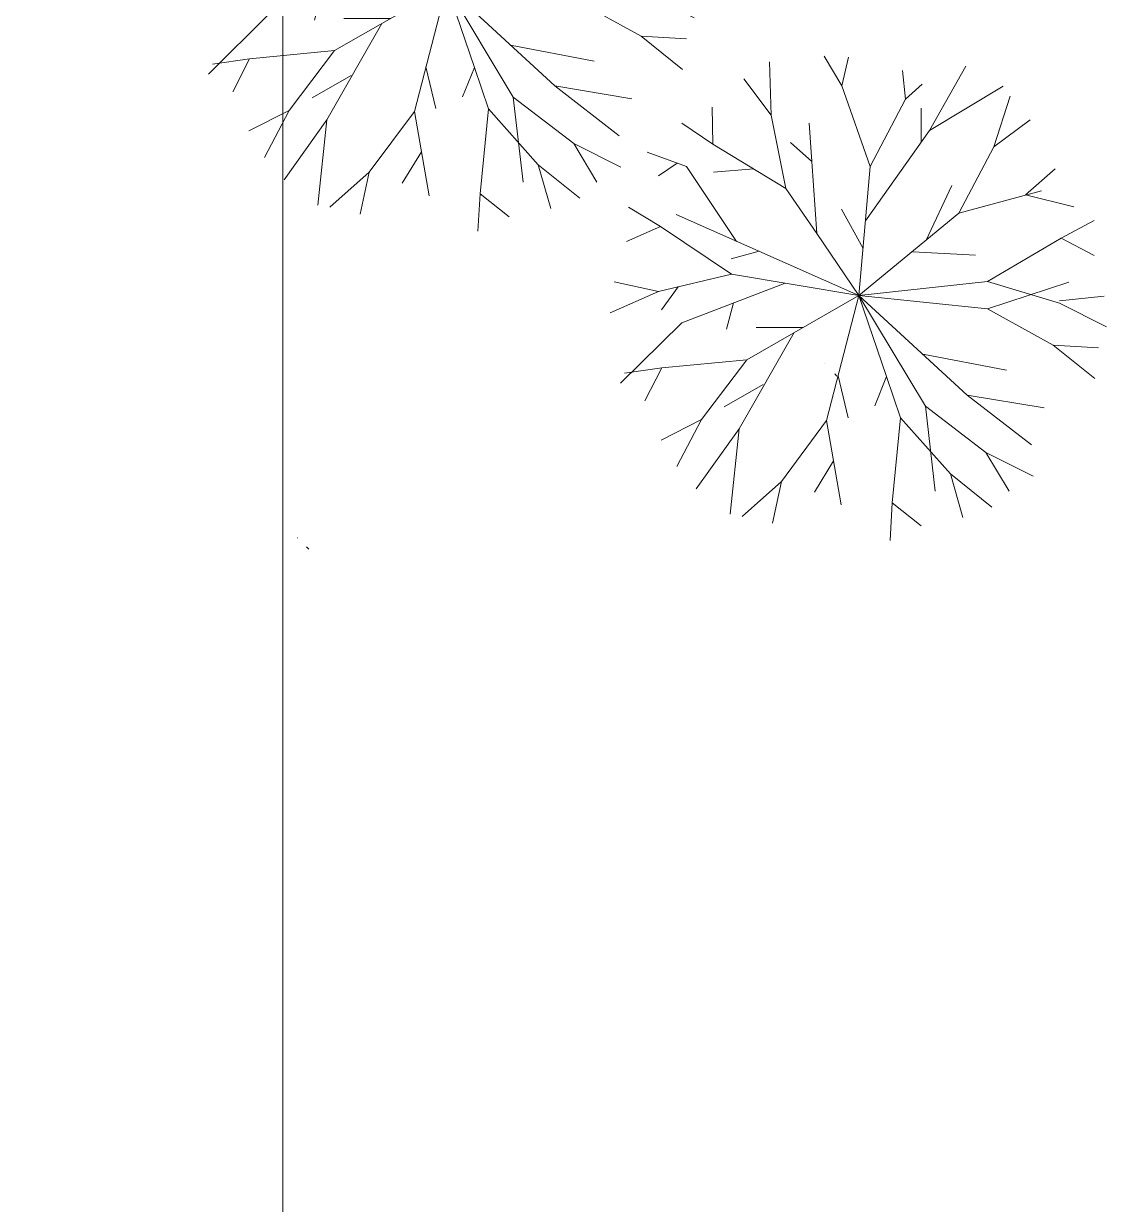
# Model space of a CAD drawing. Header units: metres. Extents: x -207 to 292, y -187 to 169.
# Drawn here: x 94.43 to 116.61, y -125.22 to -101.03 of the extents above; entities that cross this region are included whole.
import ezdxf

# ---------------------------------------------------------------- set-up
doc = ezdxf.new("R2010")
doc.units = ezdxf.units.M
for name, color, linetype, lineweight in [('ACHURADO', 7, 'Continuous', 9), ('arboles y arbustos', 7, 'Continuous', 9), ('grilla', 7, 'Continuous', 9)]:
    doc.layers.add(name, color=color, linetype=linetype, lineweight=lineweight)
doc.layers.add('PR10-ARQ-PL-001-Emplazamiento-C-1_dwg', color=7, linetype='Continuous', lineweight=9, true_color=0x767676)

# ---------------------------------------------------------------- blocks, each defined once
blk = doc.blocks.new('PR10-ARQ-PL-001-Emplazamiento-C-1_dwg_PR10-ARQ-PL-001-Emplazamiento-WIP-A_dwg_arbolito2-671575-PLANTA EMPLAZAMIENTO-674710-PLANTA EMPLAZAMIENTO ACTUALIZADO')
at = {"layer": 'arboles y arbustos'}
for p, q in [((79, 3660), (-283, 4264)), ((-1368, 3061), (-1929, 3801)), ((3531, 3446), (3194, 2410)), ((1704, 3199), (1704, 2495)), ((1878, 2746), (565, 895)), ((-3295, 2076), (-3678, 1817)), ((-2547, 1888), (-1721, 1960)), ((2336, 1620), (1807, 496)), ((76, 1135), (516, 326)), ((-3637, 777), (-4331, 473)), ((-1609, 271), (-2183, 115)), ((2821, 188), (1534, 261)), ((-3269, -458), (-3616, -929)), ((3068, -911), (4732, -361)), ((-3676, -555), (-4665, -988)), ((5457, -647), (4542, -746)), ((-2140, -787), (-2280, -1329)), ((-716, -1292), (-1676, -1292)), ((4413, -1655), (5341, -1707)), ((1739, -1838), (3454, -2164)), ((-4369, -2226), (-3610, -2120)), ((6, -2283), (211, -3139)), ((-2328, -2920), (-1527, -2458)), ((-2796, -3175), (-3300, -4141)), ((-2023, -3367), (-2208, -5117)), ((3034, -3854), (4001, -4335)), ((-482, -4668), (-87, -4026)), ((-1156, -4443), (-1342, -5303)), ((1114, -4886), (1071, -5652))]:
    blk.add_line(p, q, dxfattribs=at)
at = {"layer": 'arboles y arbustos', "flags": 128}
for points in [[(-2560, 2465), (-1063, 1554), (-1368, 3061), (-1401, 4150)], [(1385, 3388), (661, 2007), (79, 3660), (221, 4243)], [(1322, 3974), (1385, 3388), (1728, 3690)], [(2623, 4059), (1878, 2746), (3390, 3652)], [(-3197, 2891), (-2560, 2465), (-2576, 3223)], [(4172, 1505), (2480, 1049), (3194, 2410), (3940, 2964)], [(-589, 2897), (-531, 2106), (-968, 2495)], [(-3908, 2302), (-3099, 2004), (-2078, 473)], [(-1063, 1554), (-433, 633), (-531, 2106)], [(2480, 1049), (433, -633), (661, 2007)], [(4449, 1960), (3842, 1426), (4838, 1183)], [(-4583, -358), (-3676, -555), (-2181, -197), (-3637, 777), (-4292, 1176)], [(-2181, -197), (433, -633), (-3312, 1026)], [(5254, 901), (4577, 540), (5249, 185)], [(-1866, -1951), (433, -633), (-433, 633)], [(4577, 540), (3067, -348), (433, -633), (2646, -2675)], [(-1080, -381), (-3199, -1193), (-4453, -2432)], [(3067, -348), (4539, -791), (5502, -1281)], [(-230, -3198), (433, -633), (1795, -2906)], [(997, -2297), (433, -633), (3068, -911), (4413, -1655), (5264, -2335)], [(-898, -1396), (-2023, -3367), (-2901, -4596)], [(-3623, -3597), (-2796, -3175), (-1866, -1951), (-3610, -2120), (-3954, -2795)], [(757, -2895), (997, -2297), (1284, -3142)], [(4224, -2938), (2646, -2675), (3965, -3695)], [(2305, -4291), (1284, -3142), (1114, -4886), (1710, -5354)], [(1996, -4647), (1795, -2906), (3034, -3854), (3507, -4643)], [(-1963, -5161), (-1156, -4443), (-230, -3198), (68, -4925)], [(2561, -5184), (2305, -4291), (3157, -4971)]]:
    blk.add_lwpolyline(points, dxfattribs=at)
blk = doc.blocks.new('PR10-ARQ-PL-001-Emplazamiento-C-1_dwg-674643-PLANTA EMPLAZAMIENTO ACTUALIZADO')
at = {"layer": 'ACHURADO'}
h = blk.add_hatch(dxfattribs=at)
h.set_pattern_fill('FP_1', color=256, style=0, pattern_type=2)
h.set_pattern_definition([(90, (-655750.258, -5498481.082), (-3.592, 3.592), [0.9525, -6.232]), (45, (-655750.258, -5498481.082), (-3.5921024484, 3.5921024484), [0.9525, -4.127]), (135, (-655750.258, -5498481.082), (-3.5921024484, -3.5921024484), [0.9525, -4.127])])
h.paths.add_polyline_path([(15.217, -149.909), (15.143, -149.871), (15.106, -149.875)])
h.paths.add_polyline_path([(-0.749, -148.458), (-0.823, -148.421), (-0.86, -148.425)])
h.paths.add_polyline_path([(26.48, -147.805), (26.595, -147.76), (26.556, -147.729)])
h.paths.add_polyline_path([(14.502, -147.706), (14.54, -147.696), (14.519, -147.691)])
h.paths.add_polyline_path([(34.218, -147.403), (34.144, -147.365), (34.107, -147.369)])
h.paths.add_polyline_path([(26.003, -147.167), (27.498, -146.809), (26.499, -146.141), (25.731, -146.395), (25.768, -146.406), (25.729, -147.107)])
h.paths.add_polyline_path([(27.605, -146.134), (27.915, -146.382), (28.07, -146.34)])
h.paths.add_polyline_path([(26.498, -144.578), (26.629, -145.702), (27.59, -146.122), (26.579, -144.608)])
h.paths.add_polyline_path([(20.043, -143.819), (19.213, -143.313), (19.209, -143.146), (18.022, -142.948), (19.238, -143.89)])
h.paths.add_polyline_path([(22.205, -146.411), (23.294, -145.517), (24.617, -145.592), (24.458, -144.674), (25.787, -144.316), (26.498, -144.578), (26.459, -144.242), (25.098, -141.969), (23.948, -142.628), (23.033, -142.628), (23.158, -142.39), (23.105, -141.901), (21.466, -142.529), (20.172, -143.807), (20.043, -143.819), (20.709, -144.224), (21.339, -145.145), (21.316, -144.793), (21.797, -144.548), (22.288, -145.452)])
h.paths.add_polyline_path([(33.503, -145.2), (33.541, -145.19), (33.52, -145.185)])
h.paths.add_polyline_path([(25.949, -144.479), (25.932, -144.43), (25.898, -144.421)])
h.paths.add_polyline_path([(23.37, -143.428), (23.567, -143.082), (23.65, -143.033)])
h.paths.add_polyline_path([(23.09, -143.822), (23.37, -143.428), (23.171, -143.775)])
h.paths.add_polyline_path([(21.241, -143.672), (21.004, -143.461), (21.224, -143.44)])
h.paths.add_polyline_path([(43.366, -143.344), (43.292, -143.307), (43.255, -143.311)])
h.paths.add_polyline_path([(42.947, -143.218), (54.691, -138.269), (54.222, -138.128), (44.657, -142.446)])
h.paths.add_polyline_path([(39.26, -143.186), (42.032, -142.82), (41.748, -140.663), (39.876, -138.936), (41.238, -141.209), (41.37, -142.349), (40.345, -142.294)])
h.paths.add_polyline_path([(39.26, -143.186), (39.876, -138.936), (39.213, -141.501), (39.06, -141.707), (39.341, -142.242), (39.336, -142.294)])
h.paths.add_polyline_path([(39.26, -143.186), (38.827, -138.761), (36.423, -141.592), (37.673, -142.294)])
h.paths.add_polyline_path([(42.785, -143.169), (54.802, -138.303), (54.729, -138.265), (44.657, -142.401)])
h.paths.add_polyline_path([(38.276, -140.172), (38.234, -139.595), (38.605, -139.595)])
h.paths.add_polyline_path([(38.394, -141.92), (37.785, -141.03), (38.276, -140.172)])
h.paths.add_polyline_path([(19.915, -141.065), (19.841, -141.028), (19.804, -141.032)])
h.paths.add_polyline_path([(11.337, -140.988), (115.539, -106.72), (115.07, -106.579), (16.674, -139.218)])
h.paths.add_polyline_path([(11.7, -140.829), (115.65, -106.754), (115.577, -106.716), (16.674, -139.195)])
h.paths.add_polyline_path([(11.7, -140.829), (115.539, -106.72), (115.07, -106.579), (16.674, -139.181)])
h.paths.add_polyline_path([(37.577, -140.254), (37.606, -140.217), (37.609, -140.236)])
h.paths.add_polyline_path([(2.231, -139.793), (2.268, -139.783), (2.248, -139.778)])
h.paths.add_polyline_path([(43.982, -139.094), (43.909, -139.057), (43.871, -139.061)])
h.paths.add_polyline_path([(19.2, -138.863), (19.238, -138.853), (19.217, -138.848)])
h.paths.add_polyline_path([(43.268, -136.892), (43.305, -136.882), (43.285, -136.877)])
at = {"layer": 'grilla'}
blk.add_line((99.742, 166.258), (99.742, -186.737), dxfattribs=at)
at = {"xscale": 0.001, "yscale": 0.001, "zscale": 0.001}
for p in [(102.666, -99.632), (111.111, -105.963)]:
    blk.add_blockref('PR10-ARQ-PL-001-Emplazamiento-C-1_dwg_PR10-ARQ-PL-001-Emplazamiento-WIP-A_dwg_arbolito2-671575-PLANTA EMPLAZAMIENTO-674710-PLANTA EMPLAZAMIENTO ACTUALIZADO', p, dxfattribs=at)

msp = doc.modelspace()

# ---------------------------------------------------------------- block references
at = {"layer": 'PR10-ARQ-PL-001-Emplazamiento-C-1_dwg', "color": 7}
msp.add_blockref('PR10-ARQ-PL-001-Emplazamiento-C-1_dwg-674643-PLANTA EMPLAZAMIENTO ACTUALIZADO', (0, 0), dxfattribs=at)

doc.saveas('drawing.dxf')
